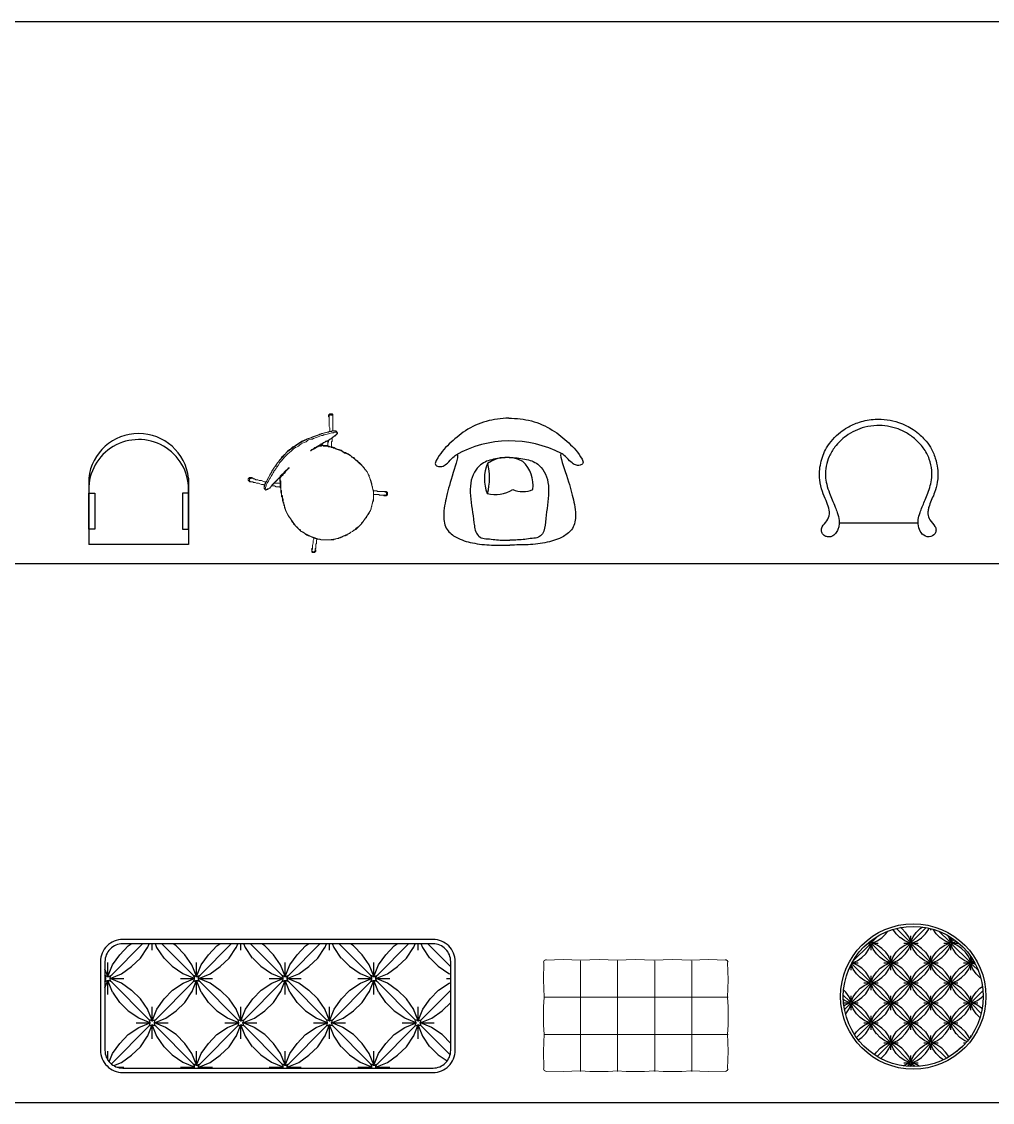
# Model space of a CAD drawing. Extents: x 185064 to 343242, y -369192 to -264966.
# Drawn here: x 198135 to 202515, y -269841 to -264966 of the extents above; entities that cross this region are included whole.
import ezdxf

# ---------------------------------------------------------------- set-up
doc = ezdxf.new("R2010")
doc.units = 0
doc.layers.add('打印框', color=4, linetype='Continuous')

# ---------------------------------------------------------------- blocks, each defined once
blk = doc.blocks.new('1')
h = blk.add_hatch(color=3)
h.dxf.hatch_style = 2
h.paths.add_polyline_path([(199142.6, -293563), (199141.7, -293565.2), (199139.5, -293566.1), (199137.3, -293565.2), (199136.3, -293563), (199137.3, -293560.7), (199139.5, -293559.8), (199141.7, -293560.7)])
h = blk.add_hatch(color=3)
h.dxf.hatch_style = 2
h.paths.add_polyline_path([(199745.8, -293623), (199744.9, -293625.2), (199742.6, -293626.1), (199740.4, -293625.2), (199739.5, -293623), (199740.4, -293620.7), (199742.6, -293619.8), (199744.9, -293620.7)])
h = blk.add_hatch(color=3)
h.dxf.hatch_style = 2
h.paths.add_polyline_path([(199745.8, -293638.8), (199744.9, -293641), (199742.6, -293641.9), (199740.4, -293641), (199739.5, -293638.8), (199740.4, -293636.5), (199742.6, -293635.6), (199744.9, -293636.5)])
h = blk.add_hatch(color=3)
h.dxf.hatch_style = 2
h.paths.add_polyline_path([(199749, -293623), (199748, -293625.2), (199745.8, -293626.1), (199743.6, -293625.2), (199742.6, -293623), (199743.6, -293620.7), (199745.8, -293619.8), (199748, -293620.7)])
h = blk.add_hatch(color=3)
h.dxf.hatch_style = 2
h.paths.add_polyline_path([(199749, -293623), (199748, -293625.2), (199745.8, -293626.1), (199743.6, -293625.2), (199742.6, -293623), (199743.6, -293620.7), (199745.8, -293619.8), (199748, -293620.7)])
h = blk.add_hatch(color=3)
h.dxf.hatch_style = 2
h.paths.add_polyline_path([(199752.1, -293626.1), (199751.2, -293628.4), (199749, -293629.3), (199746.7, -293628.4), (199745.8, -293626.1), (199746.7, -293623.9), (199749, -293623), (199751.2, -293623.9)])
h = blk.add_hatch(color=3)
h.dxf.hatch_style = 2
h.paths.add_polyline_path([(199752.1, -293626.1), (199751.2, -293628.4), (199749, -293629.3), (199746.7, -293628.4), (199745.8, -293626.1), (199746.7, -293623.9), (199749, -293623), (199751.2, -293623.9)])
h = blk.add_hatch(color=3)
h.dxf.hatch_style = 2
h.paths.add_polyline_path([(199417.4, -293881.9), (199416.5, -293884.1), (199414.2, -293885.1), (199412, -293884.1), (199411.1, -293881.9), (199412, -293879.7), (199414.2, -293878.8), (199416.5, -293879.7)])
h = blk.add_hatch(color=3)
h.dxf.hatch_style = 2
h.paths.add_polyline_path([(199420.5, -293881.9), (199419.6, -293884.1), (199417.4, -293885.1), (199415.1, -293884.1), (199414.2, -293881.9), (199415.1, -293879.7), (199417.4, -293878.8), (199419.6, -293879.7)])
at = {"color": 3, "lineweight": 0}
for points in [[(199493.2, -293285.1), (199490, -293285.1), (199490, -293281.9), (199490, -293278.8), (199493.2, -293275.6), (199496.3, -293272.4), (199499.5, -293272.4), (199502.6, -293272.4), (199505.8, -293272.4), (199509, -293275.6), (199509, -293278.8), (199509, -293281.9), (199509, -293288.2)], [(199509, -293281.9), (199509, -293278.8), (199505.8, -293278.8), (199502.6, -293278.8), (199499.5, -293275.6), (199499.5, -293278.8), (199496.3, -293278.8), (199493.2, -293278.8), (199493.2, -293281.9), (199493.2, -293285.1)], [(199509, -293281.9), (199509, -293278.8), (199505.8, -293278.8), (199505.8, -293275.6), (199502.6, -293275.6), (199499.5, -293275.6), (199496.3, -293275.6), (199496.3, -293278.8), (199493.2, -293278.8), (199493.2, -293281.9), (199493.2, -293285.1), (199493.2, -293288.2)], [(199493.2, -293285.1), (199493.2, -293288.2), (199493.2, -293291.4), (199493.2, -293294.5), (199493.2, -293297.7), (199493.2, -293307.2), (199493.2, -293313.5), (199493.2, -293319.8), (199493.2, -293329.3), (199496.3, -293335.6), (199496.3, -293345.1), (199496.3, -293348.2), (199496.3, -293351.4)], [(199493.2, -293285.1), (199493.2, -293288.2), (199493.2, -293291.4)], [(199509, -293348.2), (199509, -293345.1), (199509, -293341.9), (199509, -293332.4), (199509, -293326.1), (199509, -293319.8), (199509, -293313.5), (199509, -293304), (199509, -293297.7), (199509, -293294.5), (199509, -293288.2), (199509, -293285.1), (199509, -293281.9)], [(199527.9, -293354.5), (199527.9, -293351.4), (199524.7, -293351.4), (199524.7, -293348.2), (199521.6, -293348.2), (199518.4, -293348.2), (199515.3, -293348.2), (199509, -293348.2), (199505.8, -293348.2), (199502.6, -293351.4), (199499.5, -293351.4), (199496.3, -293351.4), (199493.2, -293351.4), (199490, -293354.5), (199486.9, -293354.5), (199474.2, -293357.7), (199458.4, -293360.9), (199452.1, -293364), (199449, -293364), (199449, -293367.2), (199445.8, -293367.2), (199442.6, -293367.2), (199436.3, -293370.3), (199426.9, -293373.5), (199417.4, -293376.6), (199407.9, -293379.8), (199398.4, -293383), (199389, -293386.1), (199389, -293389.3), (199382.6, -293389.3), (199370, -293395.6), (199360.5, -293401.9), (199351.1, -293408.2), (199341.6, -293414.5), (199329, -293420.9), (199325.8, -293424), (199322.6, -293427.2), (199319.5, -293430.3), (199313.2, -293433.5), (199306.9, -293439.8), (199300.5, -293446.1), (199297.4, -293452.4), (199291.1, -293455.6), (199284.7, -293461.9), (199278.4, -293468.2), (199275.3, -293474.5), (199269, -293480.9), (199265.8, -293487.2), (199259.5, -293493.5), (199256.3, -293499.8), (199253.2, -293503), (199253.2, -293506.1), (199246.9, -293512.4), (199240.5, -293521.9), (199234.2, -293534.5), (199224.7, -293547.2), (199218.4, -293559.8), (199212.1, -293572.4), (199209, -293578.8), (199205.8, -293581.9), (199202.6, -293588.2)], [(199515.3, -293373.5), (199518.4, -293373.5), (199521.6, -293370.3), (199524.7, -293367.2), (199527.9, -293364), (199531.1, -293360.9), (199531.1, -293357.7), (199527.9, -293354.5), (199524.7, -293354.5), (199521.6, -293354.5), (199518.4, -293354.5), (199515.3, -293354.5), (199512.1, -293357.7), (199505.8, -293357.7), (199502.6, -293357.7), (199496.3, -293360.9), (199471.1, -293367.2), (199467.9, -293367.2), (199464.7, -293370.3), (199458.4, -293370.3), (199442.6, -293376.6), (199430, -293379.8), (199423.7, -293383), (199420.5, -293383), (199417.4, -293386.1), (199411.1, -293386.1), (199401.6, -293389.3), (199395.3, -293392.4), (199389, -293398.8), (199379.5, -293401.9), (199373.2, -293405.1), (199366.9, -293408.2), (199360.5, -293411.4), (199354.2, -293417.7), (199347.9, -293420.9), (199341.6, -293424), (199332.1, -293430.3), (199329, -293433.5), (199322.6, -293439.8), (199313.2, -293446.1), (199306.9, -293452.4), (199297.4, -293461.9), (199291.1, -293468.2), (199284.7, -293474.5), (199278.4, -293484), (199269, -293493.5), (199262.6, -293506.1), (199259.5, -293506.1), (199259.5, -293509.3), (199256.3, -293512.4), (199253.2, -293518.8), (199246.9, -293528.2), (199243.7, -293531.4), (199243.7, -293534.5), (199240.5, -293537.7), (199237.4, -293544), (199231.1, -293553.5), (199227.9, -293559.8), (199227.9, -293563), (199224.7, -293563), (199218.4, -293575.6), (199215.3, -293581.9), (199212.1, -293588.2), (199209, -293594.5), (199209, -293597.7), (199205.8, -293604), (199205.8, -293607.2), (199202.6, -293610.3), (199202.6, -293613.5)], [(199496.3, -293386.1), (199493.2, -293389.3), (199486.9, -293392.4), (199477.4, -293395.6), (199474.2, -293398.8), (199467.9, -293401.9), (199464.7, -293405.1), (199461.6, -293408.2)], [(199490, -293389.3), (199490, -293392.4), (199490, -293395.6), (199490, -293398.8), (199486.9, -293401.9), (199486.9, -293408.2), (199486.9, -293411.4), (199486.9, -293414.5)], [(199486.9, -293417.7), (199486.9, -293392.4)], [(199515.3, -293373.5), (199512.1, -293376.6), (199505.8, -293379.8), (199502.6, -293383), (199496.3, -293386.1)], [(199505.8, -293379.8), (199505.8, -293386.1), (199505.8, -293389.3), (199505.8, -293395.6), (199502.6, -293398.8), (199502.6, -293411.4), (199502.6, -293420.9)], [(199439.5, -293420.9), (199426.9, -293430.3), (199420.5, -293433.5), (199414.2, -293436.6), (199411.1, -293436.6), (199411.1, -293439.8), (199407.9, -293439.8), (199411.1, -293436.6), (199414.2, -293433.5), (199420.5, -293430.3), (199423.7, -293430.3), (199423.7, -293427.2), (199426.9, -293427.2), (199426.9, -293424), (199430, -293424), (199433.2, -293424), (199436.3, -293420.9), (199439.5, -293417.7), (199442.6, -293417.7), (199445.8, -293414.5), (199449, -293414.5), (199449, -293411.4), (199452.1, -293411.4), (199455.3, -293411.4), (199455.3, -293408.2), (199458.4, -293408.2), (199461.6, -293408.2)], [(199439.5, -293420.9), (199442.6, -293420.9), (199442.6, -293417.7), (199445.8, -293417.7), (199449, -293417.7), (199452.1, -293417.7), (199455.3, -293417.7), (199458.4, -293417.7), (199458.4, -293414.5), (199461.6, -293414.5), (199464.7, -293414.5), (199467.9, -293417.7), (199471.1, -293417.7), (199474.2, -293417.7), (199477.4, -293417.7), (199480.5, -293417.7), (199483.7, -293417.7), (199486.9, -293417.7), (199490, -293420.9), (199493.2, -293420.9), (199496.3, -293420.9), (199499.5, -293420.9), (199502.6, -293424), (199505.8, -293424), (199509, -293424), (199512.1, -293427.2), (199518.4, -293427.2), (199521.6, -293430.3), (199524.7, -293430.3), (199527.9, -293430.3), (199527.9, -293433.5), (199531.1, -293433.5), (199534.2, -293433.5), (199537.4, -293436.6)], [(199490, -293417.7), (199486.9, -293417.7), (199486.9, -293414.5), (199483.7, -293414.5), (199480.5, -293414.5), (199477.4, -293414.5), (199474.2, -293414.5), (199471.1, -293414.5), (199467.9, -293414.5), (199464.7, -293414.5), (199464.7, -293411.4), (199461.6, -293411.4), (199458.4, -293411.4), (199455.3, -293411.4), (199455.3, -293414.5), (199452.1, -293414.5), (199449, -293414.5), (199445.8, -293414.5)], [(199594.2, -293465.1), (199591.1, -293461.9), (199584.7, -293458.8), (199575.3, -293452.4), (199565.8, -293446.1), (199556.3, -293443), (199546.9, -293436.6), (199537.4, -293433.5), (199524.7, -293430.3), (199515.3, -293424), (199505.8, -293420.9), (199502.6, -293420.9), (199499.5, -293420.9), (199493.2, -293417.7), (199490, -293417.7)], [(199537.4, -293436.6), (199540.5, -293436.6), (199543.7, -293436.6), (199546.9, -293439.8), (199550, -293439.8), (199553.2, -293443), (199556.3, -293443), (199559.5, -293446.1), (199562.6, -293449.3)], [(199294.2, -293701.9), (199297.4, -293711.4), (199300.5, -293717.7), (199306.9, -293727.2), (199310, -293733.5), (199313.2, -293739.8), (199319.5, -293746.1), (199322.6, -293755.6), (199329, -293761.9), (199332.1, -293768.2), (199335.3, -293771.4), (199338.4, -293771.4), (199338.4, -293774.5), (199341.6, -293777.7), (199347.9, -293784), (199354.2, -293790.3), (199360.5, -293793.5), (199363.7, -293796.6), (199363.7, -293799.8), (199370, -293803), (199373.2, -293806.1), (199376.3, -293806.1), (199376.3, -293809.3), (199379.5, -293809.3), (199385.8, -293815.6), (199392.1, -293818.8), (199398.4, -293821.9), (199407.9, -293825.1), (199414.2, -293828.2), (199420.5, -293831.4), (199430, -293834.5), (199436.3, -293834.5), (199442.6, -293837.7), (199452.1, -293837.7), (199458.4, -293840.9), (199464.7, -293840.9), (199474.2, -293840.9), (199480.5, -293840.9), (199490, -293840.9), (199496.3, -293840.9), (199505.8, -293840.9), (199512.1, -293840.9), (199515.3, -293837.7), (199518.4, -293837.7), (199521.6, -293837.7), (199527.9, -293834.5), (199534.2, -293834.5), (199537.4, -293831.4), (199543.7, -293831.4), (199550, -293828.2), (199553.2, -293825.1), (199565.8, -293821.9), (199572.1, -293818.8), (199575.3, -293815.6), (199578.4, -293815.6), (199584.7, -293812.4), (199591.1, -293806.1), (199597.4, -293803), (199603.7, -293796.6), (199610, -293793.5), (199616.3, -293787.2), (199622.6, -293784), (199629, -293777.7), (199635.3, -293771.4), (199638.4, -293765.1), (199644.7, -293758.8), (199651.1, -293752.4), (199654.2, -293746.1), (199660.5, -293739.8), (199663.7, -293733.5), (199666.9, -293727.2), (199673.2, -293720.9), (199676.3, -293714.5), (199679.5, -293708.2), (199682.6, -293701.9), (199682.6, -293695.6), (199685.8, -293689.3), (199685.8, -293683), (199689, -293676.6), (199689, -293670.3), (199692.1, -293664), (199692.1, -293657.7), (199692.1, -293651.4), (199692.1, -293648.2), (199692.1, -293645.1), (199692.1, -293635.6), (199692.1, -293629.3), (199692.1, -293623), (199692.1, -293616.6), (199689, -293607.2), (199689, -293600.9), (199685.8, -293594.5), (199685.8, -293588.2), (199682.6, -293578.8), (199682.6, -293575.6), (199679.5, -293572.4), (199679.5, -293569.3), (199676.3, -293563), (199673.2, -293556.6), (199673.2, -293550.3), (199670, -293547.2), (199666.9, -293540.9), (199663.7, -293534.5), (199660.5, -293531.4), (199657.4, -293525.1), (199654.2, -293525.1), (199654.2, -293521.9), (199651.1, -293515.6), (199644.7, -293509.3), (199635.3, -293499.8), (199629, -293493.5), (199622.6, -293487.2), (199622.6, -293484), (199619.5, -293484), (199616.3, -293480.9), (199610, -293477.7), (199606.9, -293471.4), (199594.2, -293465.1), (199587.9, -293458.8), (199578.4, -293455.6), (199572.1, -293452.4), (199562.6, -293449.3)], [(199597.4, -293468.2), (199594.2, -293468.2), (199594.2, -293465.1)], [(199269, -293559.8), (199272.1, -293556.6), (199272.1, -293553.5), (199275.3, -293550.3), (199278.4, -293547.2), (199287.9, -293537.7), (199291.1, -293534.5), (199294.2, -293531.4), (199297.4, -293528.2), (199300.5, -293525.1), (199306.9, -293521.9), (199306.9, -293518.8), (199310, -293515.6), (199313.2, -293515.6), (199310, -293518.8), (199306.9, -293521.9), (199303.7, -293525.1), (199300.5, -293528.2), (199297.4, -293531.4), (199294.2, -293537.7), (199284.7, -293544), (199284.7, -293547.2), (199281.6, -293550.3), (199278.4, -293553.5), (199275.3, -293556.6), (199275.3, -293559.8), (199272.1, -293559.8), (199272.1, -293563)], [(199136.3, -293578.8), (199133.2, -293578.8), (199133.2, -293575.6), (199130, -293575.6), (199130, -293572.4), (199126.9, -293572.4), (199126.9, -293569.3), (199126.9, -293566.1), (199130, -293563), (199133.2, -293559.8), (199136.3, -293559.8), (199139.5, -293559.8), (199142.6, -293559.8), (199145.8, -293559.8), (199145.8, -293563), (199142.6, -293559.8), (199139.5, -293559.8), (199136.3, -293563), (199133.2, -293563), (199133.2, -293566.1), (199133.2, -293569.3), (199133.2, -293572.4), (199133.2, -293575.6), (199136.3, -293578.8), (199139.5, -293578.8), (199142.6, -293578.8)], [(199139.5, -293563), (199136.3, -293563), (199136.3, -293566.1), (199133.2, -293566.1), (199133.2, -293569.3), (199133.2, -293572.4), (199133.2, -293575.6), (199136.3, -293575.6)], [(199139.5, -293563), (199142.6, -293563)], [(199145.8, -293563), (199142.6, -293563), (199139.5, -293563)], [(199142.6, -293563), (199145.8, -293563), (199149, -293563), (199145.8, -293563)], [(199202.6, -293594.5), (199196.3, -293591.4), (199193.2, -293591.4), (199186.9, -293591.4), (199180.5, -293588.2), (199174.2, -293585.1), (199164.7, -293585.1), (199158.4, -293581.9), (199152.1, -293581.9), (199149, -293578.8), (199142.6, -293578.8)], [(199209, -293578.8), (199205.8, -293578.8), (199199.5, -293578.8), (199193.2, -293575.6), (199186.9, -293572.4), (199177.4, -293572.4), (199171.1, -293569.3), (199161.6, -293569.3), (199155.3, -293566.1), (199152.1, -293566.1), (199149, -293563)], [(199202.6, -293588.2), (199202.6, -293591.4), (199202.6, -293594.5), (199199.5, -293594.5), (199199.5, -293597.7), (199199.5, -293600.9), (199199.5, -293604)], [(199227.9, -293604), (199234.2, -293594.5), (199243.7, -293588.2)], [(199243.7, -293588.2), (199246.9, -293581.9), (199250, -293578.8), (199256.3, -293572.4), (199259.5, -293569.3), (199262.6, -293566.1), (199265.8, -293563), (199269, -293559.8)], [(199246.9, -293581.9), (199246.9, -293585.1), (199250, -293585.1), (199253.2, -293585.1), (199256.3, -293585.1), (199259.5, -293585.1), (199265.8, -293585.1), (199269, -293585.1), (199272.1, -293585.1)], [(199272.1, -293553.5), (199272.1, -293556.6), (199272.1, -293559.8), (199269, -293559.8), (199269, -293563), (199272.1, -293566.1), (199272.1, -293569.3), (199272.1, -293572.4), (199272.1, -293575.6), (199272.1, -293578.8), (199272.1, -293581.9), (199272.1, -293585.1), (199272.1, -293588.2)], [(199272.1, -293563), (199272.1, -293566.1), (199272.1, -293569.3), (199272.1, -293572.4), (199275.3, -293575.6), (199275.3, -293578.8), (199275.3, -293581.9), (199275.3, -293585.1), (199275.3, -293597.7), (199275.3, -293604), (199275.3, -293607.2), (199275.3, -293610.3)], [(199294.2, -293701.9), (199294.2, -293698.8), (199291.1, -293695.6), (199291.1, -293692.4), (199291.1, -293689.3), (199291.1, -293686.1), (199287.9, -293686.1), (199287.9, -293683), (199287.9, -293679.8), (199287.9, -293676.6), (199284.7, -293673.5), (199284.7, -293670.3), (199284.7, -293667.2), (199281.6, -293664), (199281.6, -293660.9), (199281.6, -293657.7), (199281.6, -293654.5), (199281.6, -293651.4), (199281.6, -293648.2), (199278.4, -293645.1), (199278.4, -293641.9), (199278.4, -293638.8), (199278.4, -293632.4), (199275.3, -293626.1), (199275.3, -293623), (199275.3, -293619.8), (199275.3, -293616.6), (199275.3, -293613.5), (199275.3, -293610.3), (199275.3, -293607.2), (199272.1, -293604), (199272.1, -293600.9), (199272.1, -293597.7), (199272.1, -293591.4), (199272.1, -293588.2)], [(199199.5, -293604), (199199.5, -293607.2), (199199.5, -293610.3), (199202.6, -293610.3), (199202.6, -293613.5), (199205.8, -293613.5), (199205.8, -293616.6), (199209, -293616.6), (199209, -293613.5), (199212.1, -293613.5), (199215.3, -293613.5), (199218.4, -293610.3), (199224.7, -293607.2), (199224.7, -293604), (199227.9, -293604)], [(199231.1, -293597.7), (199237.4, -293597.7), (199243.7, -293597.7), (199246.9, -293597.7), (199253.2, -293600.9), (199256.3, -293600.9), (199262.6, -293600.9), (199269, -293600.9), (199272.1, -293600.9)], [(199294.2, -293698.8), (199294.2, -293695.6), (199291.1, -293695.6), (199291.1, -293692.4), (199291.1, -293689.3), (199291.1, -293686.1), (199291.1, -293683), (199287.9, -293683), (199287.9, -293679.8), (199287.9, -293676.6), (199287.9, -293673.5), (199284.7, -293670.3), (199284.7, -293667.2), (199284.7, -293664), (199284.7, -293660.9), (199284.7, -293657.7), (199281.6, -293654.5), (199281.6, -293651.4), (199281.6, -293648.2), (199281.6, -293645.1), (199281.6, -293641.9), (199278.4, -293638.8), (199278.4, -293635.6), (199278.4, -293632.4), (199278.4, -293629.3), (199278.4, -293623), (199278.4, -293619.8), (199275.3, -293616.6), (199275.3, -293613.5), (199275.3, -293610.3)], [(199692.1, -293619.8), (199695.3, -293619.8), (199698.4, -293619.8), (199701.6, -293619.8), (199704.7, -293619.8), (199707.9, -293619.8), (199711.1, -293623), (199720.5, -293623), (199726.9, -293623), (199730, -293623), (199733.2, -293623), (199739.5, -293623), (199742.6, -293623), (199745.8, -293623), (199749, -293623)], [(199692.1, -293635.6), (199695.3, -293635.6), (199698.4, -293635.6), (199701.6, -293635.6), (199704.7, -293635.6), (199707.9, -293635.6), (199711.1, -293635.6), (199717.4, -293635.6), (199720.5, -293638.8), (199723.7, -293638.8), (199726.9, -293638.8), (199730, -293638.8), (199733.2, -293638.8), (199736.3, -293638.8), (199739.5, -293638.8)], [(199739.5, -293638.8), (199742.6, -293641.9), (199745.8, -293641.9), (199749, -293641.9), (199752.1, -293641.9), (199752.1, -293638.8), (199755.3, -293638.8), (199755.3, -293635.6), (199755.3, -293632.4), (199755.3, -293629.3), (199755.3, -293626.1), (199752.1, -293626.1), (199752.1, -293623), (199749, -293623), (199745.8, -293623), (199749, -293623), (199752.1, -293626.1), (199752.1, -293629.3), (199752.1, -293632.4), (199752.1, -293635.6), (199752.1, -293638.8), (199749, -293638.8), (199745.8, -293641.9), (199742.6, -293641.9)], [(199745.8, -293623), (199742.6, -293623), (199739.5, -293623)], [(199742.6, -293641.9), (199739.5, -293641.9), (199739.5, -293638.8), (199742.6, -293638.8)], [(199749, -293626.1), (199749, -293623), (199745.8, -293623), (199742.6, -293623)], [(199745.8, -293638.8), (199742.6, -293638.8)], [(199742.6, -293638.8), (199745.8, -293638.8)], [(199749, -293626.1), (199752.1, -293626.1), (199752.1, -293629.3), (199752.1, -293632.4), (199752.1, -293635.6), (199749, -293638.8), (199745.8, -293638.8)], [(199423.7, -293831.4), (199423.7, -293834.5), (199423.7, -293837.7), (199420.5, -293844), (199420.5, -293847.2), (199420.5, -293850.3), (199420.5, -293853.5), (199417.4, -293866.1), (199417.4, -293872.4), (199417.4, -293875.6), (199417.4, -293878.8), (199417.4, -293881.9), (199414.2, -293881.9)], [(199433.2, -293885.1), (199433.2, -293888.2), (199430, -293891.4), (199430, -293894.5), (199426.9, -293894.5), (199423.7, -293894.5), (199420.5, -293894.5), (199417.4, -293894.5), (199414.2, -293891.4), (199414.2, -293888.2), (199414.2, -293885.1), (199414.2, -293881.9), (199417.4, -293878.8)], [(199414.2, -293891.4), (199414.2, -293888.2), (199414.2, -293885.1), (199414.2, -293881.9), (199414.2, -293885.1), (199414.2, -293888.2)], [(199439.5, -293837.7), (199436.3, -293840.9), (199436.3, -293844), (199436.3, -293847.2), (199436.3, -293850.3), (199436.3, -293853.5), (199436.3, -293856.6), (199433.2, -293859.8), (199433.2, -293863), (199433.2, -293866.1), (199433.2, -293869.3), (199433.2, -293872.4), (199433.2, -293875.6), (199433.2, -293878.8), (199430, -293881.9)], [(199433.2, -293885.1), (199430, -293885.1), (199430, -293881.9), (199430, -293885.1), (199430, -293888.2)], [(199433.2, -293885.1), (199433.2, -293888.2), (199433.2, -293891.4), (199430, -293894.5), (199426.9, -293897.7), (199423.7, -293897.7), (199420.5, -293897.7), (199417.4, -293897.7), (199414.2, -293894.5), (199414.2, -293891.4), (199414.2, -293888.2), (199414.2, -293885.1)], [(199414.2, -293888.2), (199414.2, -293891.4)], [(199414.2, -293891.4), (199417.4, -293891.4), (199417.4, -293894.5), (199420.5, -293894.5), (199423.7, -293894.5), (199426.9, -293894.5), (199426.9, -293891.4), (199430, -293891.4)], [(199430, -293888.2), (199430, -293891.4)]]:
    blk.add_lwpolyline(points, dxfattribs=at)
for points in [[(199306.9, -293727.2), (199341.6, -293777.7), (199366.9, -293803), (199411.1, -293825.1), (199455.3, -293840.9), (199493.2, -293840.9), (199531.1, -293834.5), (199575.3, -293815.6), (199613.2, -293793.5), (199638.4, -293768.2), (199657.4, -293743), (199679.5, -293708.2), (199685.8, -293686.1), (199692.1, -293654.5), (199692.1, -293626.1), (199685.8, -293594.5), (199676.3, -293563), (199663.7, -293534.5), (199641.6, -293506.1), (199606.9, -293474.5), (199578.4, -293452.4), (199512.1, -293424), (199480.5, -293414.5), (199458.4, -293414.5), (199445.8, -293414.5), (199490, -293392.4), (199527.9, -293364), (199527.9, -293354.5), (199521.6, -293348.2), (199509, -293348.2), (199471.1, -293357.7), (199395.3, -293386.1), (199354.2, -293408.2), (199303.7, -293443), (199259.5, -293493.5), (199234.2, -293531.4), (199202.6, -293594.5), (199199.5, -293604), (199205.8, -293616.6), (199215.3, -293610.3), (199224.7, -293607.2), (199237.4, -293591.4), (199269, -293559.8), (199272.1, -293585.1), (199278.4, -293638.8), (199291.1, -293689.3), (199297.4, -293708.2)], [(199136.3, -293575.6), (199136.3, -293578.8), (199139.5, -293578.8), (199142.6, -293578.8), (199139.5, -293578.8), (199136.3, -293578.8)]]:
    blk.add_lwpolyline(points, close=True, dxfattribs=at)
blk = doc.blocks.new('ertaer')
at = {"color": 3}
blk.add_arc((200308.4, -293898.3), 503.8, 62.4549, 119.0787, dxfattribs=at)
at = {"color": 1}
for centre, radius, start, end in [((200294.4, -293620), 151.7, 61.4508, 125.4122), ((200264.1, -293594.7), 149.1, 352.8627, 46.4072), ((200382.4, -293565.5), 189, 158.5339, 200.4039), ((199952.1, -293561.6), 264.3, 344.5774, 14.525), ((200243.1, -293490.9), 145.5, 254.9142, 302.4307), ((200366, -293509.6), 113.4, 246.6762, 294.0843)]:
    blk.add_arc(centre, radius, start, end, dxfattribs=at)
at = {"color": 3}
for points in [[(200303.3, -293291.2), (200269, -293293.2), (200200.4, -293300.8), (200108, -293343), (200032.1, -293408), (199988.7, -293454.8), (199967.5, -293501.3), (199987.5, -293512.2), (200008.6, -293508.9), (200034.1, -293489.1), (200089.8, -293422.4), (200043, -293564.4), (200025.2, -293632.3), (200004.3, -293723.5), (200016.8, -293795.5), (200071.7, -293836.7), (200141.8, -293857.3), (200224.1, -293866.4), (200280.6, -293863.7), (200308.1, -293864.5)], [(200303.3, -293291.2), (200337.6, -293292.6), (200406.3, -293299), (200499.4, -293339.7), (200576.4, -293403.4), (200620.6, -293449.4), (200642.6, -293495.6), (200622.8, -293506.9), (200601.6, -293503.9), (200575.8, -293484.6), (200519, -293418.8), (200568.2, -293560), (200587.1, -293627.6), (200609.5, -293718.4), (200598.3, -293790.6), (200544, -293832.7), (200474.3, -293854.5), (200392.2, -293865), (200335.6, -293863.3), (200308.1, -293864.5)]]:
    blk.add_open_spline(points, degree=3, knots=[5.65396, 5.65396, 5.65396, 5.65396, 141.724358, 277.954569, 402.825268, 528.431622, 552.045716, 573.751677, 601.480827, 633.32874, 709.222169, 818.204418, 966.871261, 1084.329497, 1168.742778, 1239.964454, 1342.026357, 1457.544961, 1566.541498, 1566.541498, 1566.541498, 1566.541498], dxfattribs=at)
at = {"color": 1}
for points in [[(200304.8, -293468.6), (200281.1, -293470.4), (200236.8, -293473.9), (200177.7, -293493.7), (200144.9, -293537), (200127.8, -293586), (200130.2, -293664.2), (200144.2, -293739.1), (200150.9, -293809), (200179.1, -293835.1), (200209.1, -293835.2), (200239.9, -293840.3), (200273.7, -293841.8), (200296.2, -293842.4), (200307.9, -293842.6)], [(200304.8, -293468.6), (200328.5, -293470), (200372.9, -293472.7), (200432.3, -293491.5), (200465.8, -293534.3), (200483.8, -293583), (200482.7, -293661.3), (200469.9, -293736.4), (200464.4, -293806.4), (200436.6, -293832.9), (200406.6, -293833.5), (200375.9, -293839.2), (200342.2, -293841.2), (200319.7, -293842.2), (200307.9, -293842.6)]]:
    blk.add_open_spline(points, degree=3, knots=[0.48085, 0.48085, 0.48085, 0.48085, 95.077258, 177.969679, 236.247801, 304.191277, 380.309086, 541.899859, 614.056748, 645.579862, 683.695229, 728.026387, 770.643301, 817.366627, 817.366627, 817.366627, 817.366627], dxfattribs=at)
blk = doc.blocks.new('waerae')
at = {"layer": '打印框', "color": 3}
blk.add_line((201794, -293763.3), (202150, -293763.3), dxfattribs=at)
blk.add_spline([(201722.5, -293817.4), (201730.5, -293823.3), (201744, -293827.6), (201759.6, -293825.5), (201769.9, -293819.5), (201777.8, -293811.5), (201787.8, -293794.1), (201792.7, -293777.2), (201793.6, -293752.8), (201785.3, -293717.6), (201775.8, -293692.6), (201762.3, -293660.2), (201750.2, -293629.8), (201737.7, -293590), (201732.1, -293552.5), (201748.6, -293465), (201774.4, -293421.8), (201824.8, -293372.7), (201909.6, -293332.7), (201963.5, -293324.9), (202059.8, -293340.6), (202097, -293358.2), (202138.1, -293387.7), (202173.4, -293426.1), (202200.2, -293476.6), (202211.4, -293528), (202210.2, -293570.6), (202202.4, -293604.3), (202190.7, -293638), (202179, -293666.9), (202158.7, -293717.8), (202150.7, -293749.6), (202153.3, -293785.8), (202168.7, -293814.4), (202200.1, -293827.6), (202226.3, -293811.6), (202230.7, -293796.1), (202225.9, -293780.4), (202203.2, -293750.4), (202194.5, -293723.5), (202195.2, -293706), (202200.8, -293685.1), (202224.4, -293627), (202236.6, -293580.2), (202239.1, -293551.4), (202237.5, -293518.8), (202227.4, -293472.1), (202205.4, -293422.7), (202179.2, -293387.9), (202159.6, -293368.2), (202127.7, -293343.3), (202097.8, -293325.9), (202062, -293310.9), (202010, -293298.6), (201956.1, -293296.4), (201885.2, -293309.8), (201831.1, -293334.1), (201800, -293355.2), (201736.7, -293426.2), (201710.7, -293494), (201706.2, -293570.5), (201718.3, -293623), (201734.7, -293663.7), (201748.3, -293731.8), (201733.4, -293761.2), (201714, -293790.3), (201713.4, -293798.9), (201719.2, -293813.7), (201722.5, -293817.4)], degree=3, dxfattribs=at)

msp = doc.modelspace()

# ---------------------------------------------------------------- hatches: boundary and pattern name
h = msp.add_hatch()
h.set_pattern_fill('王瀚R', color=250, scale=180, pattern_type=2)
h.set_pattern_definition([(90, (190356.83, -276085), (-180, 1e-14), [27.9475, -152.0525]), (90, (190356.83, -276048.26), (-180, 1e-14), [27.9475, -152.0525]), (0, (190361.23, -276052.66), (0, 180), [27.9475, -152.0525]), (0, (190324.49, -276052.66), (0, 180), [27.9475, -152.0525]), (90, (190446.89, -276138.32), (-180, 1e-14), [27.9475, -152.0525]), (0, (190414.54, -276142.71), (0, 180), [27.9475, -152.0525]), (90, (190266.77, -276138.32), (-180, 1e-14), [27.9475, -152.0525]), (0, (190271.17, -276142.71), (0, 180), [27.9475, -152.0525]), (90, (190266.77, -275994.95), (-180, 1e-14), [27.9475, -152.0525]), (0, (190271.17, -275962.6), (0, 180), [27.9475, -152.0525]), (112.166345, (190446.887, -276138.3157), (-1619.9999436, 3960.000023), [24.9898, -5222.8669]), (125.311213, (190437.458, -276115.173), (-2159.9999724, 3060.0000045), [25.2093, -5268.7494]), (133.60282, (190422.887, -276094.6014), (-179.9999967, 180.0000024), [24.8571, -5195.1427]), (145.784297, (190405.744, -276076.6014), (-3959.9999553, 2700.0000443), [25.9135, -5415.9242]), (157.833654, (190384.315, -276062.03), (-3959.999996, 1620.0000094), [24.9898, -5222.8669]), (22.166346, (190361.1724, -276052.6014), (899.9999984, 360.0000023), [24.9898, -5222.8669]), (34.2157, (190384.315, -276043.173), (539.9999943, 360.0000087), [25.9135, -5415.9242]), (45, (190405.74, -276028.6), (1e-14, 180), [24.2437, -230.3148]), (55.7843, (190422.887, -276011.4585), (360.0000007, 539.9999997), [25.9135, -5415.9242]), (67.833654, (190437.458, -275990.03), (1620.0000025, 3959.9999988), [24.9898, -5222.8669]), (112.166345, (190276.315, -275990.03), (-359.9999897, 900.0000034), [24.9898, -5222.8669]), (124.2157, (190290.887, -276011.4585), (-2699.999984, 3959.9999963), [25.9135, -5415.9242]), (135, (190308.03, -276028.6), (-1e-05, -180), [24.2437, -230.3148]), (145.784297, (190329.458, -276043.173), (-539.9999947, 360.0000083), [25.9135, -5415.9242]), (157.833654, (190352.601, -276052.6014), (-899.9999985, 360.000002), [24.9898, -5222.8669]), (22.166346, (190329.458, -276062.03), (3960.0000003, 1619.999999), [24.9898, -5222.8669]), (34.2157, (190308.0296, -276076.6014), (3959.9999916, 2699.999991), [25.9135, -5415.9242]), (46.39718, (190290.887, -276094.6014), (179.999992, 180.0000067), [24.8571, -5195.1427]), (54.688786, (190276.315, -276115.173), (899.9999982, 1260.000001), [25.2093, -5268.7494]), (67.833654, (190266.887, -276138.3157), (360.0000005, 899.999999), [24.9898, -5222.8669]), (112.166345, (190366.315, -276080.03), (-359.9999897, 900.0000034), [24.9898, -5222.8669]), (124.2157, (190380.887, -276101.4585), (-360.0000078, 539.999995), [25.9135, -5415.9242]), (135, (190398.03, -276118.6), (-1e-05, -180), [24.2437, -230.3148]), (145.784297, (190419.458, -276133.173), (-3959.9999553, 2700.0000443), [25.9135, -5415.9242]), (157.833654, (190442.601, -276142.6014), (-899.9999985, 360.000002), [24.9898, -5222.8669]), (22.166346, (190271.1724, -276142.6014), (899.9999984, 360.0000023), [24.9898, -5222.8669]), (35.311213, (190294.315, -276133.173), (1260.0000004, 899.999999), [25.2093, -5268.7494]), (43.60282, (190314.887, -276118.6014), (179.9999996, 179.9999995), [24.8571, -5195.1427]), (55.7843, (190332.887, -276101.4585), (2699.999989, 3959.999993), [25.9135, -5415.9242]), (67.833654, (190347.458, -276080.03), (1620.0000025, 3959.9999988), [24.9898, -5222.8669]), (90, (190446.89, -275994.95), (-180, 1e-14), [27.9475, -152.0525]), (0, (190414.54, -275962.6), (0, 180), [27.9475, -152.0525]), (112.166345, (190356.887, -276048.3157), (-1619.9999436, 3960.000023), [24.9898, -5222.8669]), (124.2157, (190347.458, -276025.173), (-2699.999984, 3959.9999963), [25.9135, -5415.9242]), (136.39718, (190332.887, -276003.744), (-180.0000067, 179.999992), [24.8571, -5195.1427]), (144.688786, (190314.887, -275986.6014), (-3059.999969, 2160.0000228), [25.2093, -5268.7494]), (157.833654, (190294.315, -275972.03), (-3959.999996, 1620.0000094), [24.9898, -5222.8669]), (22.166346, (190419.458, -275972.03), (3960.0000003, 1619.999999), [24.9898, -5222.8669]), (34.2157, (190398.0296, -275986.6014), (539.9999943, 360.0000087), [25.9135, -5415.9242]), (45, (190380.89, -276003.74), (1e-14, 180), [24.2437, -230.3148]), (55.7843, (190366.315, -276025.173), (360.0000007, 539.9999997), [25.9135, -5415.9242]), (67.833654, (190356.887, -276048.3157), (360.0000005, 899.999999), [24.9898, -5222.8669]), (135, (190350.89, -276046.6), (-1e-05, -180), [2.4244, -252.134]), (161.56505, (190353.46, -276047.46), (-360, 180), [2.7105, -566.4995]), (161.56505, (190356.03, -276048.316), (-360, 180), [2.7105, -566.4995]), (0, (190356.03, -276048.32), (0, 180), [1.7143, -178.2857]), (18.43495, (190357.744, -276048.316), (360, 180), [2.7105, -566.4995]), (18.43495, (190360.315, -276047.46), (360, 180), [2.7105, -566.4995]), (45, (190362.89, -276046.6), (1e-14, 180), [2.4244, -252.134]), (45, (190364.6, -276044.89), (1e-14, 180), [105.46, -149.0985]), (45, (190439.17, -275970.32), (1e-14, 180), [2.4244, -252.134]), (63.43495, (190440.89, -275968.6), (180, 180), [1.9166, -400.5756]), (71.56505, (190441.744, -275966.887), (180, 360), [2.7105, -566.4995]), (90, (190442.6, -275964.32), (-180, 1e-14), [1.7143, -178.2857]), (90, (190271.17, -275964.32), (-180, 1e-14), [1.7143, -178.2857]), (108.43495, (190272.03, -275966.887), (-180, 360), [2.7105, -566.4995]), (116.56505, (190272.89, -275968.6), (-180, 180), [1.9166, -400.5756]), (135, (190274.6, -275970.32), (-1e-05, -180), [2.4244, -252.134]), (135, (190349.17, -276044.89), (-1e-05, -180), [105.46, -149.0985]), (135, (190274.6, -275970.32), (-1e-05, -180), [2.4244, -252.134]), (153.43495, (190272.89, -275968.6), (-180, 180), [1.9166, -400.5756]), (161.56505, (190271.17, -275967.744), (-360, 180), [2.7105, -566.4995]), (0, (190266.89, -275966.89), (0, 180), [1.7143, -178.2857]), (0, (190266.89, -276138.32), (0, 180), [1.7143, -178.2857]), (18.43495, (190268.6, -276138.316), (360, 180), [2.7105, -566.4995]), (26.56505, (190271.17, -276137.46), (180, 180), [1.9166, -400.5756]), (45, (190272.89, -276136.6), (1e-14, 180), [2.4244, -252.134]), (45, (190274.6, -276134.89), (1e-14, 180), [105.46, -149.0985]), (45, (190349.17, -276060.32), (1e-14, 180), [2.4244, -252.134]), (71.56505, (190350.887, -276058.6), (180, 360), [2.7105, -566.4995]), (71.56505, (190351.744, -276056.03), (180, 360), [2.7105, -566.4995]), (90, (190352.6, -276053.46), (-180, 1e-14), [1.7143, -178.2857]), (108.43495, (190352.6, -276051.744), (-180, 360), [2.7105, -566.4995]), (108.43495, (190351.744, -276049.17), (-180, 360), [2.7105, -566.4995]), (135, (190350.89, -276046.6), (-1e-05, -180), [2.4244, -252.134]), (135, (190349.17, -276044.89), (-1e-05, -180), [105.46, -149.0985]), (0, (190445.17, -275966.89), (0, 180), [1.7143, -178.2857]), (18.43495, (190442.6, -275967.744), (360, 180), [2.7105, -566.4995]), (26.56505, (190440.89, -275968.6), (180, 180), [1.9166, -400.5756]), (45, (190439.17, -275970.32), (1e-14, 180), [2.4244, -252.134]), (135, (190440.89, -276136.6), (-1e-05, -180), [2.4244, -252.134]), (153.43495, (190442.6, -276137.46), (-180, 180), [1.9166, -400.5756]), (161.56505, (190445.17, -276138.316), (-360, 180), [2.7105, -566.4995]), (0, (190445.17, -276138.32), (0, 180), [1.7143, -178.2857]), (135, (190439.17, -276134.89), (-1e-05, -180), [105.46, -149.0985]), (45, (190362.89, -276046.6), (1e-14, 180), [2.4244, -252.134]), (71.56505, (190362.03, -276049.17), (180, 360), [2.7105, -566.4995]), (71.56505, (190361.17, -276051.744), (180, 360), [2.7105, -566.4995]), (90, (190361.17, -276053.46), (-180, 1e-14), [1.7143, -178.2857]), (108.43495, (190362.03, -276056.03), (-180, 360), [2.7105, -566.4995]), (108.43495, (190362.887, -276058.6), (-180, 360), [2.7105, -566.4995]), (135, (190364.6, -276060.32), (-1e-05, -180), [2.4244, -252.134]), (45, (190364.6, -276044.89), (1e-14, 180), [105.46, -149.0985]), (90, (190442.6, -276142.6), (-180, 1e-14), [1.7143, -178.2857]), (108.43495, (190442.6, -276140.887), (-180, 360), [2.7105, -566.4995]), (116.56505, (190441.74, -276138.316), (-180, 180), [1.9166, -400.5756]), (135, (190440.89, -276136.6), (-1e-05, -180), [2.4244, -252.134]), (135, (190439.17, -276134.89), (-1e-05, -180), [105.46, -149.0985]), (135, (190364.6, -276060.32), (-1e-05, -180), [2.4244, -252.134]), (161.56505, (190362.887, -276058.6), (-360, 180), [2.7105, -566.4995]), (161.56505, (190360.315, -276057.744), (-360, 180), [2.7105, -566.4995]), (0, (190356.03, -276056.89), (0, 180), [1.7143, -178.2857]), (18.43495, (190353.46, -276057.744), (360, 180), [2.7105, -566.4995]), (18.43495, (190350.887, -276058.6), (360, 180), [2.7105, -566.4995]), (45, (190349.17, -276060.32), (1e-14, 180), [2.4244, -252.134]), (45, (190274.6, -276134.89), (1e-14, 180), [105.46, -149.0985]), (45, (190272.89, -276136.6), (1e-14, 180), [2.4244, -252.134]), (63.43495, (190272.03, -276138.316), (180, 180), [1.9166, -400.5756]), (71.56505, (190271.17, -276140.887), (180, 360), [2.7105, -566.4995]), (90, (190271.17, -276142.6), (-180, 1e-14), [1.7143, -178.2857])])
edge = h.paths.add_edge_path()
edge.add_arc((202158, -269363.3), 316, 0, 360)
h = msp.add_hatch()
h.set_pattern_fill('王瀚R', color=250, scale=400, pattern_type=2)
h.set_pattern_definition([(90, (179522.87, -285955.3), (-400, 2e-14), [62.1055, -337.8944]), (90, (179522.87, -285873.66), (-400, 2e-14), [62.1055, -337.8944]), (0, (179532.64, -285883.43), (0, 400), [62.1055, -337.8944]), (0, (179451, -285883.43), (0, 400), [62.1055, -337.8944]), (90, (179723, -286073.8), (-400, 2e-14), [62.1055, -337.8944]), (0, (179651.12, -286083.55), (0, 400), [62.1055, -337.8944]), (90, (179322.75, -286073.8), (-400, 2e-14), [62.1055, -337.8944]), (0, (179332.5, -286083.55), (0, 400), [62.1055, -337.8944]), (90, (179322.75, -285755.18), (-400, 2e-14), [62.1055, -337.8944]), (0, (179332.5, -285683.3), (0, 400), [62.1055, -337.8944]), (112.166345, (179723, -286073.778), (-3599.999875, 8800.000051), [55.533, -11606.371]), (125.311213, (179702.047, -286022.349), (-4799.9999386, 6800.00001), [56.0207, -11708.332]), (133.60282, (179669.666, -285976.635), (-399.999993, 400.0000054), [55.238, -11544.7616]), (145.784297, (179631.571, -285936.635), (-8799.9999006, 6000.0000984), [57.5856, -12035.387]), (157.833654, (179583.952, -285904.254), (-8799.999991, 3600.000021), [55.533, -11606.371]), (22.166346, (179532.523, -285883.302), (1999.9999965, 800.000005), [55.533, -11606.371]), (34.2157, (179583.952, -285862.349), (1199.999987, 800.0000194), [57.5856, -12035.387]), (45, (179631.57, -285829.97), (2e-14, 400), [53.875, -511.8106]), (55.7843, (179669.666, -285791.873), (800.0000017, 1199.9999994), [57.5856, -12035.387]), (67.833654, (179702.047, -285744.254), (3600.0000055, 8799.9999974), [55.533, -11606.371]), (112.166345, (179343.952, -285744.254), (-799.999977, 2000.0000076), [55.533, -11606.371]), (124.2157, (179376.333, -285791.873), (-5999.9999646, 8799.999992), [57.5856, -12035.387]), (135, (179414.43, -285829.97), (-2e-05, -400), [53.875, -511.8106]), (145.784297, (179462.047, -285862.349), (-1199.999988, 800.0000184), [57.5856, -12035.387]), (157.833654, (179513.476, -285883.302), (-1999.999997, 800.0000046), [55.533, -11606.371]), (22.166346, (179462.047, -285904.254), (8800.000001, 3599.9999976), [55.533, -11606.371]), (34.2157, (179414.428, -285936.635), (8799.9999814, 5999.99998), [57.5856, -12035.387]), (46.39718, (179376.333, -285976.635), (399.999982, 400.000015), [55.238, -11544.7616]), (54.688786, (179343.952, -286022.349), (1999.999996, 2800.000002), [56.0207, -11708.332]), (67.833654, (179323, -286073.778), (800.000001, 1999.999998), [55.533, -11606.371]), (112.166345, (179543.952, -285944.254), (-799.999977, 2000.0000076), [55.533, -11606.371]), (124.2157, (179576.333, -285991.873), (-800.000017, 1199.9999887), [57.5856, -12035.387]), (135, (179614.43, -286029.97), (-2e-05, -400), [53.875, -511.8106]), (145.784297, (179662.047, -286062.349), (-8799.9999006, 6000.0000984), [57.5856, -12035.387]), (157.833654, (179713.476, -286083.302), (-1999.999997, 800.0000046), [55.533, -11606.371]), (22.166346, (179332.523, -286083.302), (1999.9999965, 800.000005), [55.533, -11606.371]), (35.311213, (179383.952, -286062.349), (2800.000001, 1999.999998), [56.0207, -11708.332]), (43.60282, (179429.666, -286029.968), (399.999999, 399.999999), [55.238, -11544.7616]), (55.7843, (179469.666, -285991.873), (5999.9999755, 8799.9999844), [57.5856, -12035.387]), (67.833654, (179502.047, -285944.254), (3600.0000055, 8799.9999974), [55.533, -11606.371]), (90, (179723, -285755.18), (-400, 2e-14), [62.1055, -337.8944]), (0, (179651.12, -285683.3), (0, 400), [62.1055, -337.8944]), (112.166345, (179523, -285873.778), (-3599.999875, 8800.000051), [55.533, -11606.371]), (124.2157, (179502.047, -285822.349), (-5999.9999646, 8799.999992), [57.5856, -12035.387]), (136.39718, (179469.666, -285774.73), (-400.000015, 399.999982), [55.238, -11544.7616]), (144.688786, (179429.666, -285736.635), (-6799.999931, 4800.000051), [56.0207, -11708.332]), (157.833654, (179383.952, -285704.254), (-8799.999991, 3600.000021), [55.533, -11606.371]), (22.166346, (179662.047, -285704.254), (8800.000001, 3599.9999976), [55.533, -11606.371]), (34.2157, (179614.428, -285736.635), (1199.999987, 800.0000194), [57.5856, -12035.387]), (45, (179576.33, -285774.73), (2e-14, 400), [53.875, -511.8106]), (55.7843, (179543.952, -285822.349), (800.0000017, 1199.9999994), [57.5856, -12035.387]), (67.833654, (179523, -285873.778), (800.000001, 1999.999998), [55.533, -11606.371]), (135, (179509.67, -285869.97), (-2e-05, -400), [5.3875, -560.298]), (161.56505, (179515.38, -285871.87), (-800, 400), [6.0234, -1258.8877]), (161.56505, (179521.1, -285873.78), (-800, 400), [6.0234, -1258.8877]), (0, (179521.1, -285873.78), (0, 400), [3.8095, -396.1904]), (18.43495, (179524.9, -285873.78), (800, 400), [6.0234, -1258.8877]), (18.43495, (179530.62, -285871.87), (800, 400), [6.0234, -1258.8877]), (45, (179536.33, -285869.97), (2e-14, 400), [5.3875, -560.298]), (45, (179540.14, -285866.16), (2e-14, 400), [234.3554, -331.33]), (45, (179705.86, -285700.44), (2e-14, 400), [5.3875, -560.298]), (63.43495, (179709.67, -285696.63), (400, 400), [4.259, -890.168]), (71.56505, (179711.57, -285692.83), (400, 800), [6.0234, -1258.8877]), (90, (179713.48, -285687.1), (-400, 2e-14), [3.8095, -396.1904]), (90, (179332.52, -285687.1), (-400, 2e-14), [3.8095, -396.1904]), (108.43495, (179334.43, -285692.83), (-400, 800), [6.0234, -1258.8877]), (116.56505, (179336.33, -285696.63), (-400, 400), [4.259, -890.168]), (135, (179340.14, -285700.44), (-2e-05, -400), [5.3875, -560.298]), (135, (179505.86, -285866.16), (-2e-05, -400), [234.3554, -331.33]), (135, (179340.14, -285700.44), (-2e-05, -400), [5.3875, -560.298]), (153.43495, (179336.33, -285696.63), (-400, 400), [4.259, -890.168]), (161.56505, (179332.52, -285694.73), (-800, 400), [6.0234, -1258.8877]), (0, (179323, -285692.83), (0, 400), [3.8095, -396.1904]), (0, (179323, -286073.78), (0, 400), [3.8095, -396.1904]), (18.43495, (179326.81, -286073.78), (800, 400), [6.0234, -1258.8877]), (26.56505, (179332.52, -286071.87), (400, 400), [4.259, -890.168]), (45, (179336.33, -286069.97), (2e-14, 400), [5.3875, -560.298]), (45, (179340.14, -286066.16), (2e-14, 400), [234.3554, -331.33]), (45, (179505.86, -285900.44), (2e-14, 400), [5.3875, -560.298]), (71.56505, (179509.67, -285896.63), (400, 800), [6.0234, -1258.8877]), (71.56505, (179511.57, -285890.92), (400, 800), [6.0234, -1258.8877]), (90, (179513.48, -285885.2), (-400, 2e-14), [3.8095, -396.1904]), (108.43495, (179513.48, -285881.4), (-400, 800), [6.0234, -1258.8877]), (108.43495, (179511.57, -285875.68), (-400, 800), [6.0234, -1258.8877]), (135, (179509.67, -285869.97), (-2e-05, -400), [5.3875, -560.298]), (135, (179505.86, -285866.16), (-2e-05, -400), [234.3554, -331.33]), (0, (179719.2, -285692.83), (0, 400), [3.8095, -396.1904]), (18.43495, (179713.48, -285694.73), (800, 400), [6.0234, -1258.8877]), (26.56505, (179709.67, -285696.63), (400, 400), [4.259, -890.168]), (45, (179705.86, -285700.44), (2e-14, 400), [5.3875, -560.298]), (135, (179709.67, -286069.97), (-2e-05, -400), [5.3875, -560.298]), (153.43495, (179713.48, -286071.87), (-400, 400), [4.259, -890.168]), (161.56505, (179719.19, -286073.78), (-800, 400), [6.0234, -1258.8877]), (0, (179719.2, -286073.78), (0, 400), [3.8095, -396.1904]), (135, (179705.86, -286066.16), (-2e-05, -400), [234.3554, -331.33]), (45, (179536.33, -285869.97), (2e-14, 400), [5.3875, -560.298]), (71.56505, (179534.43, -285875.68), (400, 800), [6.0234, -1258.8877]), (71.56505, (179532.52, -285881.4), (400, 800), [6.0234, -1258.8877]), (90, (179532.52, -285885.2), (-400, 2e-14), [3.8095, -396.1904]), (108.43495, (179534.43, -285890.92), (-400, 800), [6.0234, -1258.8877]), (108.43495, (179536.33, -285896.63), (-400, 800), [6.0234, -1258.8877]), (135, (179540.14, -285900.44), (-2e-05, -400), [5.3875, -560.298]), (45, (179540.14, -285866.16), (2e-14, 400), [234.3554, -331.33]), (90, (179713.48, -286083.3), (-400, 2e-14), [3.8095, -396.1904]), (108.43495, (179713.48, -286079.49), (-400, 800), [6.0234, -1258.8877]), (116.56505, (179711.57, -286073.78), (-400, 400), [4.259, -890.168]), (135, (179709.67, -286069.97), (-2e-05, -400), [5.3875, -560.298]), (135, (179705.86, -286066.16), (-2e-05, -400), [234.3554, -331.33]), (135, (179540.14, -285900.44), (-2e-05, -400), [5.3875, -560.298]), (161.56505, (179536.33, -285896.63), (-800, 400), [6.0234, -1258.8877]), (161.56505, (179530.62, -285894.73), (-800, 400), [6.0234, -1258.8877]), (0, (179521.1, -285892.83), (0, 400), [3.8095, -396.1904]), (18.43495, (179515.38, -285894.73), (800, 400), [6.0234, -1258.8877]), (18.43495, (179509.67, -285896.63), (800, 400), [6.0234, -1258.8877]), (45, (179505.86, -285900.44), (2e-14, 400), [5.3875, -560.298]), (45, (179340.14, -286066.16), (2e-14, 400), [234.3554, -331.33]), (45, (179336.33, -286069.97), (2e-14, 400), [5.3875, -560.298]), (63.43495, (179334.43, -286073.78), (400, 400), [4.259, -890.168]), (71.56505, (179332.52, -286079.49), (400, 800), [6.0234, -1258.8877]), (90, (179332.52, -286083.3), (-400, 2e-14), [3.8095, -396.1904])])
edge = h.paths.add_edge_path()
edge.add_arc((199991.1, -269206), 80, 0, 90)
edge.add_line((199991.1, -269126), (198591.1, -269126))
edge.add_arc((198591.1, -269206), 80, 90, 180)
edge.add_line((198511.1, -269206), (198511.1, -269606))
edge.add_arc((198591.1, -269606), 80, 180, 270)
edge.add_line((198591.1, -269686), (199991.1, -269686))
edge.add_arc((199991.1, -269606), 80, 270, 360)
edge.add_line((200071.1, -269606), (200071.1, -269206))

# ---------------------------------------------------------------- linework, layer by layer
at = {"color": 8}
for p, q in [((185063.7, -264965.6), (207082.4, -264965.6)), ((185063.7, -267410.4), (221259, -267410.4)), ((185063.7, -269840.9), (224660.7, -269840.9))]:
    msp.add_line(p, q, dxfattribs=at)
at = {"color": 3}
msp.add_line((198437.9, -267025), (198437.9, -267323.7), dxfattribs=at)
msp.add_lwpolyline([(198887.9, -267025), (198887.9, -267323.7), (198437.9, -267323.7)], dxfattribs=at)
at = {"color": 1}
for points in [[(198437.9, -267255.4), (198437.9, -267092.8), (198464.8, -267092.8), (198464.8, -267255.4)], [(198887.9, -267255.4), (198887.9, -267092.8), (198861.1, -267092.8), (198861.1, -267255.4)]]:
    msp.add_lwpolyline(points, close=True, dxfattribs=at)
at = {"color": 3, "linetype": 'Continuous'}
msp.add_lwpolyline([(200091.1, -269206, 0.414214), (199991.1, -269106), (198591.1, -269106, 0.414214), (198491.1, -269206), (198491.1, -269606, 0.414214), (198591.1, -269706), (199991.1, -269706, 0.414214), (200091.1, -269606)], format="xyb", close=True, dxfattribs=at)
at = {"color": 8, "linetype": 'Continuous'}
msp.add_lwpolyline([(200071.1, -269206, 0.414214), (199991.1, -269126), (198591.1, -269126, 0.414214), (198511.1, -269206), (198511.1, -269606, 0.414214), (198591.1, -269686), (199991.1, -269686, 0.414214), (200071.1, -269606)], format="xyb", close=True, dxfattribs=at)
at = {"color": 3, "lineweight": 0}
for points in [[(200491.5, -269210.2), (200489.2, -269288.4), (200492.2, -269366.5)], [(200501.1, -269196.7), (200493.3, -269200.7), (200489.4, -269208.4)], [(200656.5, -269202.8), (200656.5, -269360.7), (200656.5, -269367), (200650.2, -269367), (200492.3, -269367)], [(200656, -269199.5), (200577.9, -269196.5), (200499.7, -269198.8)], [(200650.2, -269367), (200656.5, -269367), (200656.5, -269360.7), (200656.5, -269202.8)], [(200656.5, -269202.8), (200656.5, -269360.7), (200656.5, -269367), (200666, -269367)], [(200656.5, -269202.8), (200656.5, -269360.7), (200656.5, -269367), (200666, -269367), (200817.6, -269367), (200823.9, -269367), (200823.9, -269360.7), (200823.9, -269202.8)], [(200823.3, -269199.5), (200781.8, -269197.3), (200740.2, -269196.5), (200698.6, -269197.3), (200657.1, -269199.5)], [(200987.6, -269199.5), (200946, -269197.3), (200904.4, -269196.5), (200862.8, -269197.3), (200821.3, -269199.5)], [(200823.9, -269202.8), (200823.9, -269360.7), (200823.9, -269367), (200833.4, -269367), (200981.8, -269367), (200991.3, -269367), (200991.3, -269360.7), (200991.3, -269202.8)], [(201154.9, -269199.5), (201113.4, -269197.3), (201071.8, -269196.5), (201030.2, -269197.3), (200988.7, -269199.5)], [(200991.3, -269202.8), (200991.3, -269360.7), (200991.3, -269367), (200997.6, -269367), (201149.2, -269367), (201158.6, -269367), (201158.6, -269360.7), (201158.6, -269202.8)], [(201312.3, -269198.8), (201234.2, -269196.5), (201156, -269199.5)], [(201158.6, -269202.8), (201158.6, -269360.7), (201158.6, -269367), (201165, -269367), (201322.9, -269367)], [(201322.7, -269208.4), (201318.7, -269200.7), (201310.9, -269196.7)], [(201319.8, -269366.4), (201322.8, -269288.3), (201320.5, -269210.2)], [(200492.2, -269367.6), (200489.9, -269409.1), (200489.2, -269450.7), (200489.9, -269492.3), (200492.2, -269533.8)], [(200492.3, -269367), (200650.2, -269367), (200656.5, -269367), (200656.5, -269376.5), (200656.5, -269528.1), (200656.5, -269534.4), (200650.2, -269534.4), (200492.3, -269534.4), (200650.2, -269534.4), (200656.5, -269534.4), (200656.5, -269540.7)], [(201322.9, -269367), (201165, -269367), (201158.6, -269367), (201158.6, -269376.5), (201158.6, -269528.1), (201158.6, -269534.4), (201165, -269534.4), (201322.9, -269534.4), (201165, -269534.4), (201158.6, -269534.4), (201158.6, -269540.7)], [(201319.8, -269533.7), (201322.1, -269492.2), (201322.9, -269450.7), (201322.1, -269409.1), (201319.8, -269367.6)], [(200492.2, -269531.8), (200489.2, -269609.9), (200491.5, -269688.1)], [(200492.3, -269534.4), (200650.2, -269534.4), (200656.5, -269534.4), (200656.5, -269528.1), (200656.5, -269534.4), (200650.2, -269534.4), (200492.3, -269534.4), (200650.2, -269534.4), (200656.5, -269534.4), (200656.5, -269540.7)], [(200656.5, -269701.8), (200656.5, -269540.7), (200656.5, -269534.4), (200650.2, -269534.4), (200492.3, -269534.4)], [(200650.2, -269534.4), (200656.5, -269534.4), (200656.5, -269540.7), (200656.5, -269701.8)], [(200656.5, -269701.8), (200656.5, -269540.7), (200656.5, -269534.4), (200666, -269534.4)], [(200656.5, -269701.8), (200656.5, -269540.7), (200656.5, -269534.4), (200666, -269534.4), (200817.6, -269534.4), (200823.9, -269534.4), (200823.9, -269540.7), (200823.9, -269701.8)], [(200823.9, -269701.8), (200823.9, -269540.7), (200823.9, -269534.4), (200833.4, -269534.4), (200981.8, -269534.4), (200991.3, -269534.4), (200991.3, -269540.7), (200991.3, -269701.8)], [(200991.3, -269701.8), (200991.3, -269540.7), (200991.3, -269534.4), (200997.6, -269534.4), (201149.2, -269534.4), (201158.6, -269534.4), (201158.6, -269540.7), (201158.6, -269701.8)], [(201322.9, -269534.4), (201165, -269534.4), (201158.6, -269534.4), (201158.6, -269528.1), (201158.6, -269534.4), (201165, -269534.4), (201322.9, -269534.4), (201165, -269534.4), (201158.6, -269534.4), (201158.6, -269540.7)], [(201158.6, -269701.8), (201158.6, -269540.7), (201158.6, -269534.4), (201165, -269534.4), (201322.9, -269534.4)], [(201320.5, -269687.9), (201322.8, -269609.9), (201319.8, -269531.8)], [(200489.4, -269689.8), (200493.3, -269697.6), (200501.1, -269701.6)], [(200499.7, -269699.4), (200577.9, -269701.8), (200656, -269698.8)], [(200657.1, -269698.8), (200698.6, -269701), (200740.2, -269701.8), (200781.8, -269701), (200823.3, -269698.8)], [(200821.3, -269698.8), (200862.8, -269701), (200904.4, -269701.8), (200946, -269701), (200987.6, -269698.8)], [(200988.7, -269698.8), (201030.2, -269701), (201071.8, -269701.8), (201113.4, -269701), (201154.9, -269698.8)], [(201156, -269698.8), (201234.2, -269701.8), (201312.3, -269699.4)], [(201310.9, -269701.6), (201318.7, -269697.6), (201322.7, -269689.8)]]:
    msp.add_lwpolyline(points, dxfattribs=at)
for points in [[(200823.9, -269534.4), (200656.5, -269534.4), (200823.9, -269534.4), (200656.5, -269534.4), (200823.9, -269534.4), (200823.9, -269367), (200656.5, -269367), (200656.5, -269534.4)], [(200656.5, -269534.4), (200656.5, -269367)], [(200991.3, -269534.4), (200823.9, -269534.4), (200991.3, -269534.4), (200823.9, -269534.4), (200991.3, -269534.4), (200991.3, -269367), (200823.9, -269367), (200823.9, -269534.4)], [(201158.6, -269534.4), (200991.3, -269534.4), (201158.6, -269534.4), (200991.3, -269534.4), (201158.6, -269534.4), (201158.6, -269367), (200991.3, -269367), (200991.3, -269534.4)]]:
    msp.add_lwpolyline(points, close=True, dxfattribs=at)
at = {"color": 3}
msp.add_circle((202158, -269363.3), 328, dxfattribs=at)
at = {"color": 8}
msp.add_circle((202158, -269363.3), 316, dxfattribs=at)
at = {"color": 3}
for centre, radius, start, end in [((198662.9, -267050.1), 226.4, 6.351, 173.649), ((198663, -267076.4), 225.4, 356.4005, 176.76)]:
    msp.add_arc(centre, radius, start, end, dxfattribs=at)

# ---------------------------------------------------------------- block references
for name in ['1', 'ertaer', 'waerae']:
    msp.add_blockref(name, (29.8, 26537.3))

doc.saveas('drawing.dxf')
